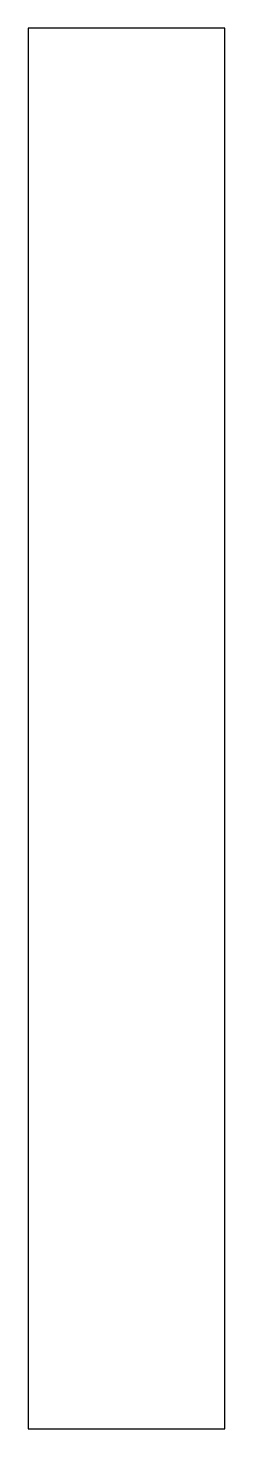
# Model space of a CAD drawing. Extents: x 95.3 to 99.8, y 1 to 33.
import ezdxf

# ---------------------------------------------------------------- set-up
doc = ezdxf.new("R2010")
doc.units = 0
doc.layers.add('MODELSKETCH_VISIBLE', color=7, linetype='CONTINUOUS')

msp = doc.modelspace()

# ---------------------------------------------------------------- linework, layer by layer
at = {"layer": 'MODELSKETCH_VISIBLE'}
for p, q in [((99.785, 33), (95.285, 33)), ((95.285, 33), (95.285, 1)), ((99.785, 1), (99.785, 33)), ((95.285, 1), (97.535, 1)), ((97.535, 1), (99.785, 1))]:
    msp.add_line(p, q, dxfattribs=at)

doc.saveas('drawing.dxf')
